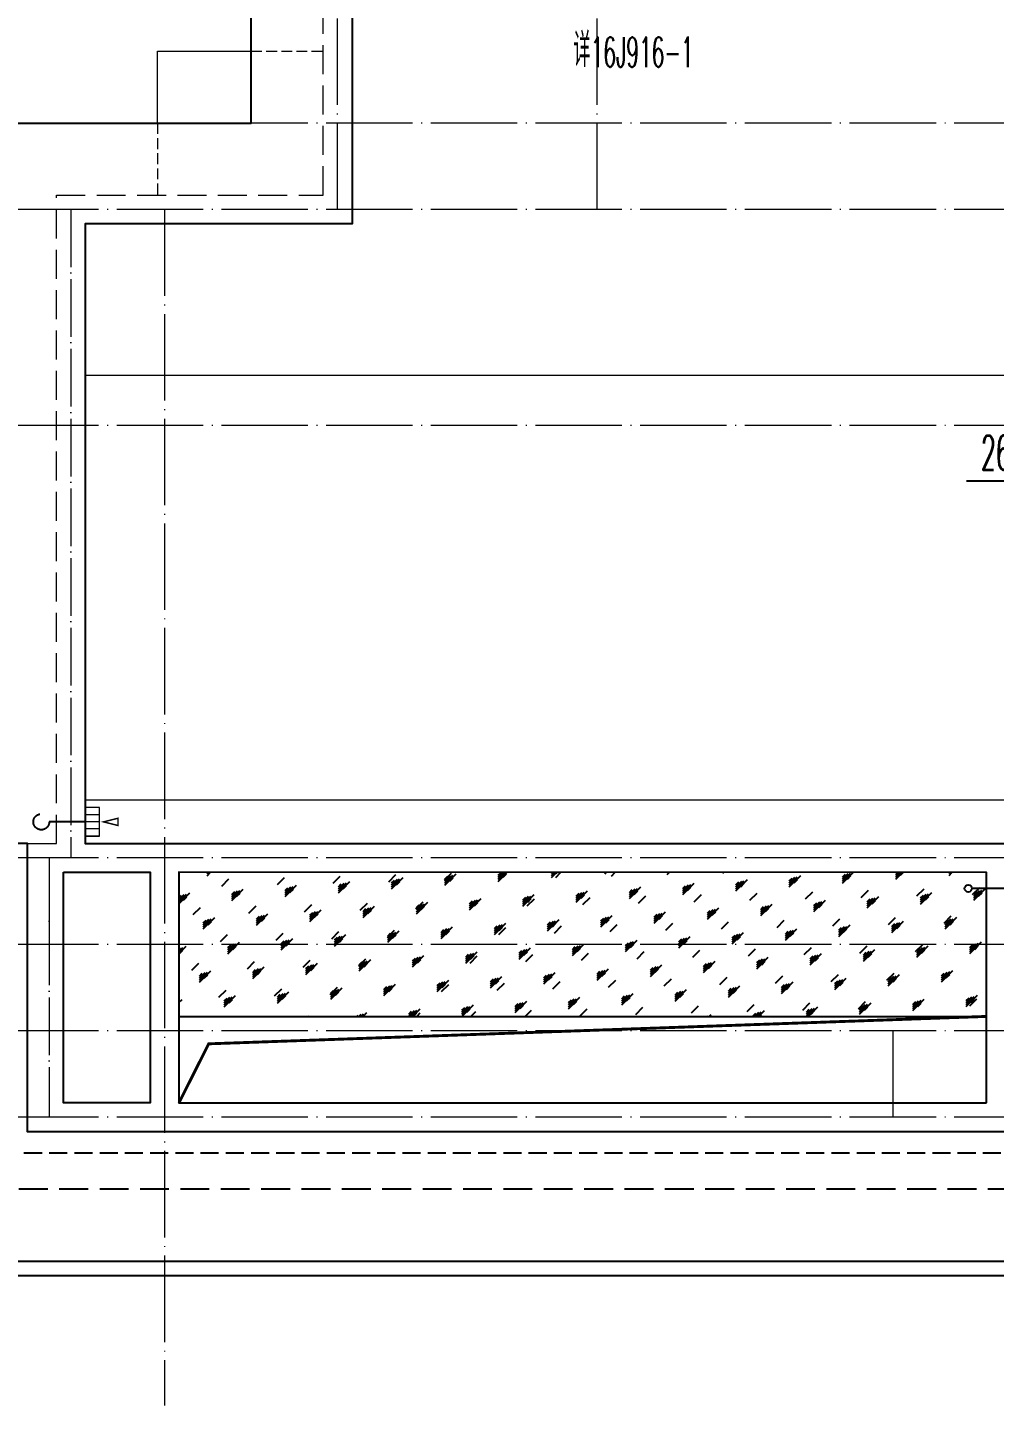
# Model space of a CAD drawing. Extents: x -518115 to 389031, y -231062 to 1628073.
# Drawn here: x 40867 to 47572, y 207407 to 216970 of the extents above; entities that cross this region are included whole.
import ezdxf

# ---------------------------------------------------------------- set-up
doc = ezdxf.new("R2010")
doc.units = 0
doc.header["$LTSCALE"] = 1000
doc.header["$MEASUREMENT"] = 0
for name, pattern in [('#P_--_20B1_001_t3$0$DASH', [0.35, 0.25, -0.1]), ('__DASH', [0.35, 0.25, -0.1]), ('DASH', [0.35, 0.25, -0.1]), ('DOTE', [2.42, 2, -0.2, 0.02, -0.2])]:
    doc.linetypes.add(name, pattern=pattern)
for name, color, linetype in [('DIM_ELEV', 3, 'Continuous'), ('PUB_TEXT', 4, 'Continuous'), ('ROOF', 183, 'Continuous'), ('VPIPE-凝结', 150, 'Continuous'), ('VPIPE-雨水', 4, 'DASH'), ('保温', 6, 'Continuous'), ('看线', 251, 'Continuous')]:
    doc.layers.add(name, color=color, linetype=linetype)
for name, color, linetype, lineweight in [('DOTE', 19, 'DOTE', 9), ('STAIR', 2, 'Continuous', 18), ('平面-分水线', 214, 'Continuous', 15), ('平面-排水沟', 86, 'Continuous', 15), ('平面-看线', 45, 'Continuous', 15)]:
    doc.layers.add(name, color=color, linetype=linetype, lineweight=lineweight)
doc.styles.add('_TCH_DIM', font='SIMPLEX.shx', dxfattribs={"width": 0.7, "bigfont": 'GBCBIG.shx'})

# ---------------------------------------------------------------- blocks, each defined once
blk = doc.blocks.new('GDGDGDSDA')
at = {"layer": 'DOTE', "linetype": 'DOTE', "ltscale": 0.3}
for p, q in [((449034.8, 367858.3), (449034.8, 376108.3)), ((450834.8, 367858.3), (450834.8, 376108.3)), ((471334.8, 368458.3), (417334.8, 368458.3)), ((471334.8, 367858.3), (417334.8, 367858.3)), ((447834.8, 367858.3), (447834.8, 359558.3)), ((471334.8, 366358.3), (417334.8, 366358.3)), ((471334.8, 363358.3), (417334.8, 363358.3)), ((447034.8, 363358.3), (447034.8, 362758.3)), ((471334.8, 362758.3), (417334.8, 362758.3)), ((471334.8, 362158.3), (417334.8, 362158.3)), ((452884.9, 362158.3), (452884.8, 361558.3)), ((471334.8, 361558.3), (417334.8, 361558.3))]:
    blk.add_line(p, q, dxfattribs=at)
blk = doc.blocks.new('DFSFSF')
at = {"layer": '平面-分水线'}
for p, q in [((697141.9, 775567.7), (697141.9, 775667.6)), ((697342.3, 775667.6), (697142.7, 775667.6)), ((697193.1, 775567.7), (697193.1, 775667.6)), ((697242.5, 775567.7), (697242.5, 775667.6)), ((697291.9, 775567.7), (697291.9, 775667.6)), ((697342.3, 775667.6), (697342.3, 775567.7)), ((697342.3, 775567.7), (697342.3, 775667.6)), ((697342.3, 775567.7), (697142.7, 775567.7))]:
    blk.add_line(p, q, dxfattribs=at)
blk = doc.blocks.new('DFGDGDGD')
at = {"layer": '平面-分水线', "const_width": 10}
blk.add_lwpolyline([(697267.5, 775440.7), (697242.5, 775540.7), (697217.5, 775440.7)], close=True, dxfattribs=at)
blk.add_blockref('DFSFSF', (0, 0))

msp = doc.modelspace()

# ---------------------------------------------------------------- hatches: boundary and pattern name
at = {"layer": '保温', "linetype": 'Continuous', "ltscale": 10, "true_color": 0x636466}
h = msp.add_hatch(dxfattribs=at)
h.set_pattern_fill('玻璃1', color=251, scale=35, style=0)
h.set_pattern_definition([(45, (-407300, 14), (-171.45925, 171.45925), [78.4, -201.6]), (45, (-407266.4, 28), (-171.45925, 171.45925), [33.6, -246.4]), (45, (-407300, 28), (-171.45925, 171.45925), [56, -224]), (45, (-407283.2, 14), (188.0904, -188.0904), [70, -210]), (45, (-407300, -2e-10), (-171.45925, 171.45925), [112, -168]), (45, (-407300, 42), (-171.45925, 171.45925), [28, -252])])
h.paths.add_polyline_path([(47516.7, 210106.9), (47516.6, 211107), (41916.6, 211107), (41916.6, 210107)])

# ---------------------------------------------------------------- linework, layer by layer
at = {"color": 6, "const_width": 20}
msp.add_lwpolyline([(41916.6, 209507), (42122.4, 209916.7), (47516.6, 210106.9)], dxfattribs=at)
at = {"layer": 'DIM_ELEV'}
msp.add_line((48270.7, 213821), (47378.4, 213821), dxfattribs=at)
at = {"layer": 'DOTE', "ltscale": 0.2}
for p, q in [((41166.6, 215707), (41166.6, 211207)), ((41016.6, 211207), (41016.6, 209407))]:
    msp.add_line(p, q, dxfattribs=at)
at = {"layer": 'ROOF', "ltscale": 0.8}
for points in [[(40566.6, 211307), (40566.6, 216307), (42416.6, 216307), (42416.6, 219107), (45916.6, 219107), (45916.6, 220907), (48016.6, 220907), (48016.6, 222557), (53616.6, 222557), (53616.6, 220907), (55716.6, 220907), (55716.6, 219107), (59216.6, 219107), (59216.6, 216807), (59916.6, 216807)], [(52916.6, 220407), (52916.6, 221857), (48716.6, 221857), (48716.6, 220407), (49516.6, 220407), (49516.6, 217807.3), (47516.8, 217807.3), (47516.8, 218407), (43116.6, 218407), (43116.6, 215607), (41266.6, 215607), (41266.6, 211307.1), (47716.6, 211306.9), (47716.6, 209507), (53916.5, 209507), (53916.5, 211306.9), (59716.6, 211307.1), (59716.6, 215607), (58516.6, 215607), (58516.6, 218407), (56916.6, 218407), (56916.6, 215607), (52166.6, 215607)], [(59916.6, 216807), (61766.6, 216807), (61766.6, 212307), (61766.6, 212307), (61766.6, 208307), (39866.6, 208307), (39866.6, 209507), (38316.6, 209507)], [(58716.6, 216707), (61666.6, 216707), (61666.6, 208407), (39966.6, 208407), (39966.6, 209607), (38316.6, 209607)], [(59916.6, 209307), (40866.6, 209307), (40866.6, 211307), (40566.6, 211307)]]:
    msp.add_lwpolyline(points, dxfattribs=at)
at = {"layer": 'ROOF', "linetype": '__DASH', "ltscale": 0.8}
msp.add_lwpolyline([(58716.6, 216207), (61166.6, 216207), (61166.6, 208907), (40466.6, 208907), (40466.6, 210107), (38316.6, 210107)], dxfattribs=at)
at = {"layer": 'ROOF', "ltscale": 0.8}
for points in [[(41116.6, 211107), (41716.6, 211107), (41716.6, 209507), (41116.6, 209507)], [(47516.6, 209507), (47516.6, 211106.9), (41916.6, 211107), (41916.6, 209507)]]:
    msp.add_lwpolyline(points, close=True, dxfattribs=at)
at = {"layer": 'STAIR', "color": 130, "linetype": '__DASH', "ltscale": 0.3}
for p, q in [((42416.6, 216807), (42916.6, 216807)), ((41766.6, 216307), (41766.6, 215807))]:
    msp.add_line(p, q, dxfattribs=at)
at = {"layer": 'STAIR', "color": 130}
msp.add_lwpolyline([(41766.6, 216307), (41766.6, 216807), (42416.6, 216807)], dxfattribs=at)
at = {"layer": 'VPIPE-凝结'}
msp.add_line((41266.6, 211457.1), (41016.6, 211457.1), dxfattribs=at)
msp.add_lwpolyline([(48003, 210995.3), (47414.7, 210995.3)], dxfattribs=at)
msp.add_circle((47390.2, 210995.3), 25, dxfattribs=at)
at = {"layer": 'VPIPE-雨水'}
msp.add_circle((40961.6, 211457.1), 55, dxfattribs=at)
at = {"layer": '保温', "color": 132, "linetype": 'Continuous', "ltscale": 10}
msp.add_line((41916.6, 210107), (47516.6, 210106.9), dxfattribs=at)
at = {"layer": '平面-排水沟'}
for p, q in [((41266.6, 214557.2), (49466.6, 214557.2)), ((59716.6, 211607.1), (41266.6, 211607.1))]:
    msp.add_line(p, q, dxfattribs=at)
at = {"layer": '平面-看线', "linetype": 'DASH', "ltscale": 0.8}
msp.add_lwpolyline([(40866.6, 211307), (41066.6, 211307), (41066.6, 215807), (42916.6, 215807), (42916.6, 218607), (46416.6, 218607), (46416.6, 220407), (48516.6, 220407), (48516.6, 222057), (53116.6, 222057), (53116.6, 220407), (55216.6, 220407), (55216.6, 218607), (58716.6, 218607), (58716.6, 216707)], dxfattribs=at)
at = {"layer": '看线', "color": 202, "linetype": '#P_--_20B1_001_t3$0$DASH', "ltscale": 0.5}
msp.add_lwpolyline([(59916.6, 211457), (60916.6, 211457), (60916.6, 209157), (40716.6, 209157), (40716.6, 210357), (38316.6, 210357)], dxfattribs=at)

# ---------------------------------------------------------------- block references
msp.add_blockref('GDGDGDSDA', (-406018.2, -152151.3))
at = {"xscale": -1, "rotation": 90}
msp.add_blockref('DFGDGDGD', (816934.1, 908699.6), dxfattribs=at)

# ---------------------------------------------------------------- texts
at = {"layer": 'DIM_ELEV', "color": 7, "style": '_TCH_DIM', "width": 0.494118}
msp.add_text('26.100', height=238, dxfattribs=at).set_placement((47479.3, 213901.1))
at = {"layer": 'PUB_TEXT', "style": '_TCH_DIM'}
for s, height, width, p in [('详', 236.3, 0.7, (44651.2, 216695.8)), ('16J916-1', 208.25, 0.494118, (44771.7, 216695.8))]:
    msp.add_text(s, height=height, dxfattribs=dict(at, width=width)).set_placement(p)

doc.saveas('drawing.dxf')
